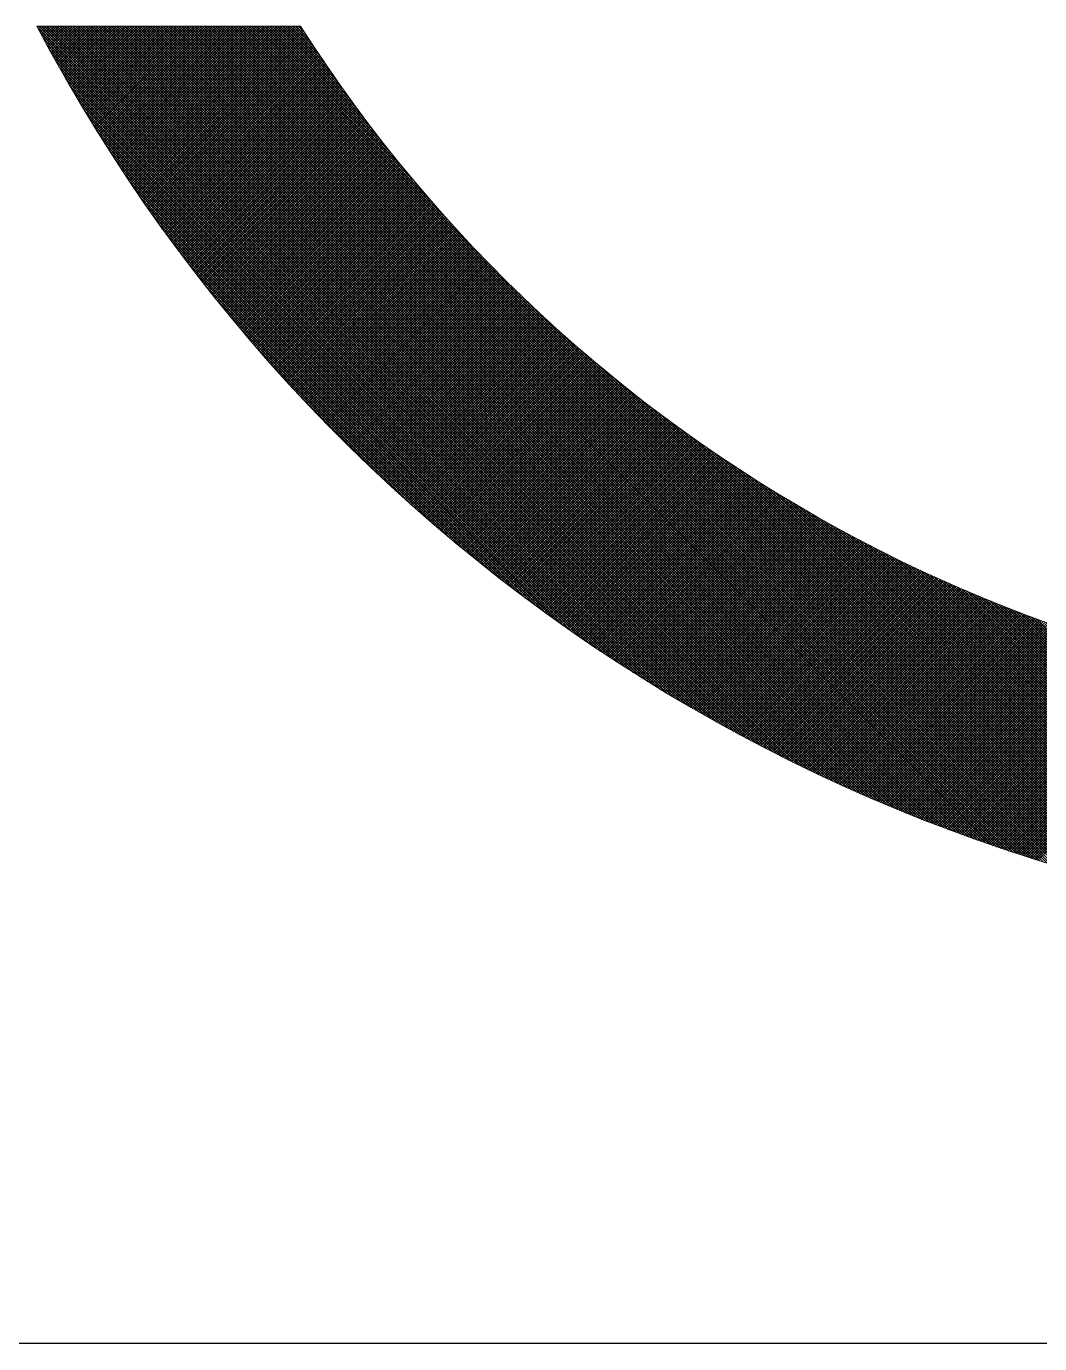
# Model space of a CAD drawing. Header units: millimetres. Extents: x 0 to 594, y 0 to 420.
# Drawn here: x 536.155 to 539.609, y 10 to 14.491 of the extents above; entities that cross this region are included whole.
import ezdxf

# ---------------------------------------------------------------- set-up
doc = ezdxf.new("R2010")
doc.units = ezdxf.units.MM
doc.header["$MEASUREMENT"] = 0
doc.linetypes.add('XKITLINE00', pattern=[0])

# ---------------------------------------------------------------- blocks, each defined once
blk = doc.blocks.new('*D0')
at = {"color": 0, "linetype": 'XKITLINE00'}
blk.add_line((584, 10), (25, 10), dxfattribs=at)

msp = doc.modelspace()

# ---------------------------------------------------------------- linework, layer by layer
at = {"color": 5, "linetype": 'XKITLINE00', "lineweight": 0}
for p, q in [((536.1908, 14.4906), (537.0897, 14.4906)), ((538.625, 12.0553), (536.192, 14.4883)), ((536.1927, 14.487), (536.1963, 14.4906)), ((536.1958, 14.4812), (536.2051, 14.4906)), ((538.6436, 12.0455), (536.1986, 14.4906)), ((536.1988, 14.4754), (536.214, 14.4906)), ((536.2019, 14.4696), (536.2228, 14.4906)), ((538.6061, 12.0653), (536.202, 14.4695)), ((536.205, 14.4639), (536.2317, 14.4906)), ((538.6621, 12.0359), (536.2074, 14.4906)), ((536.2081, 14.4581), (536.2405, 14.4906)), ((536.2111, 14.4524), (536.2493, 14.4906)), ((536.2142, 14.4466), (536.2582, 14.4906)), ((538.6804, 12.0264), (536.2163, 14.4906)), ((536.2173, 14.4409), (536.267, 14.4906)), ((536.2204, 14.4351), (536.2758, 14.4906)), ((536.2235, 14.4294), (536.2847, 14.4906)), ((538.6985, 12.0172), (536.2251, 14.4906)), ((536.2267, 14.4237), (536.2935, 14.4906)), ((536.2298, 14.418), (536.3024, 14.4906)), ((536.2329, 14.4122), (536.3112, 14.4906)), ((538.7165, 12.008), (536.2339, 14.4906)), ((536.236, 14.4065), (536.32, 14.4906)), ((536.2392, 14.4008), (536.3289, 14.4906)), ((536.2423, 14.3951), (536.3377, 14.4906)), ((538.7343, 11.9991), (536.2428, 14.4906)), ((536.2454, 14.3894), (536.3466, 14.4906)), ((536.2486, 14.3837), (536.3554, 14.4906)), ((538.7519, 11.9902), (536.2516, 14.4906)), ((536.2517, 14.3781), (536.3642, 14.4906)), ((536.2549, 14.3724), (536.3731, 14.4906)), ((536.2581, 14.3667), (536.3819, 14.4906)), ((538.7694, 11.9816), (536.2605, 14.4906)), ((536.2612, 14.361), (536.3908, 14.4906)), ((536.2644, 14.3554), (536.3996, 14.4906)), ((536.2676, 14.3497), (536.4084, 14.4906)), ((538.7868, 11.973), (536.2693, 14.4906)), ((536.2708, 14.3441), (536.4173, 14.4906)), ((536.274, 14.3384), (536.4261, 14.4906)), ((536.2772, 14.3328), (536.4349, 14.4906)), ((538.804, 11.9646), (536.2781, 14.4906)), ((536.2804, 14.3272), (536.4438, 14.4906)), ((536.2836, 14.3215), (536.4526, 14.4906)), ((536.2868, 14.3159), (536.4615, 14.4906)), ((538.8211, 11.9564), (536.287, 14.4906)), ((536.29, 14.3103), (536.4703, 14.4906)), ((536.2933, 14.3047), (536.4791, 14.4906)), ((538.8381, 11.9483), (536.2958, 14.4906)), ((536.2965, 14.2991), (536.488, 14.4906)), ((536.2997, 14.2935), (536.4968, 14.4906)), ((536.303, 14.2879), (536.5057, 14.4906)), ((538.8549, 11.9403), (536.3047, 14.4906)), ((536.3062, 14.2823), (536.5145, 14.4906)), ((536.3095, 14.2767), (536.5233, 14.4906)), ((536.3127, 14.2711), (536.5322, 14.4906)), ((538.8716, 11.9324), (536.3135, 14.4906)), ((536.316, 14.2655), (536.541, 14.4906)), ((536.3192, 14.2599), (536.5498, 14.4906)), ((538.8882, 11.9246), (536.3223, 14.4906)), ((536.3225, 14.2544), (536.5587, 14.4906)), ((536.3258, 14.2488), (536.5675, 14.4906)), ((536.3291, 14.2433), (536.5764, 14.4906)), ((538.9047, 11.917), (536.3312, 14.4906)), ((536.3324, 14.2377), (536.5852, 14.4906)), ((536.3357, 14.2322), (536.594, 14.4906)), ((536.339, 14.2266), (536.6029, 14.4906)), ((538.9211, 11.9095), (536.34, 14.4906)), ((536.3423, 14.2211), (536.6117, 14.4906)), ((536.3456, 14.2156), (536.6206, 14.4906)), ((538.9373, 11.9021), (536.3488, 14.4906)), ((536.3489, 14.21), (536.6294, 14.4906)), ((536.3522, 14.2045), (536.6382, 14.4906)), ((536.3555, 14.199), (536.6471, 14.4906)), ((538.9535, 11.8948), (536.3577, 14.4906)), ((536.3588, 14.1935), (536.6559, 14.4906)), ((536.3622, 14.188), (536.6648, 14.4906)), ((536.3655, 14.1825), (536.6736, 14.4906)), ((538.9695, 11.8876), (536.3665, 14.4906)), ((536.3689, 14.177), (536.6824, 14.4906)), ((536.3722, 14.1715), (536.6913, 14.4906)), ((538.9854, 11.8805), (536.3754, 14.4906)), ((536.3756, 14.166), (536.7001, 14.4906)), ((536.3789, 14.1605), (536.7089, 14.4906)), ((536.3823, 14.1551), (536.7178, 14.4906)), ((539.0012, 11.8735), (536.3842, 14.4906)), ((536.3857, 14.1496), (536.7266, 14.4906)), ((536.389, 14.1441), (536.7355, 14.4906)), ((536.3924, 14.1387), (536.7443, 14.4906)), ((539.017, 11.8666), (536.393, 14.4906)), ((536.3958, 14.1332), (536.7531, 14.4906)), ((536.3992, 14.1278), (536.762, 14.4906)), ((539.0326, 11.8598), (536.4019, 14.4906)), ((536.4026, 14.1223), (536.7708, 14.4906)), ((536.406, 14.1169), (536.7797, 14.4906)), ((536.4094, 14.1115), (536.7885, 14.4906)), ((539.0481, 11.8531), (536.4107, 14.4906)), ((536.4128, 14.106), (536.7973, 14.4906)), ((536.4162, 14.1006), (536.8062, 14.4906)), ((539.0636, 11.8465), (536.4196, 14.4906)), ((536.4197, 14.0952), (536.815, 14.4906)), ((536.4231, 14.0898), (536.8239, 14.4906)), ((536.4265, 14.0844), (536.8327, 14.4906)), ((539.0789, 11.84), (536.4284, 14.4906)), ((536.4299, 14.079), (536.8415, 14.4906)), ((536.4334, 14.0736), (536.8504, 14.4906)), ((536.4368, 14.0682), (536.8592, 14.4906)), ((539.0942, 11.8336), (536.4372, 14.4906)), ((536.4403, 14.0628), (536.868, 14.4906)), ((536.4437, 14.0574), (536.8769, 14.4906)), ((539.1094, 11.8273), (536.4461, 14.4906)), ((536.4472, 14.052), (536.8857, 14.4906)), ((536.4507, 14.0467), (536.8946, 14.4906)), ((536.4541, 14.0413), (536.9034, 14.4906)), ((539.1245, 11.821), (536.4549, 14.4906)), ((536.4576, 14.0359), (536.9122, 14.4906)), ((536.4611, 14.0306), (536.9211, 14.4906)), ((539.1395, 11.8148), (536.4638, 14.4906)), ((536.4646, 14.0252), (536.9299, 14.4906)), ((536.4681, 14.0199), (536.9388, 14.4906)), ((536.4716, 14.0145), (536.9476, 14.4906)), ((539.1544, 11.8088), (536.4726, 14.4906)), ((536.4751, 14.0092), (536.9564, 14.4906)), ((536.4786, 14.0039), (536.9653, 14.4906)), ((539.1692, 11.8028), (536.4814, 14.4906)), ((536.4821, 13.9985), (536.9741, 14.4906)), ((536.4856, 13.9932), (536.983, 14.4906)), ((536.4891, 13.9879), (536.9918, 14.4906)), ((539.184, 11.7968), (536.4903, 14.4906)), ((536.4927, 13.9826), (537.0006, 14.4906)), ((536.4962, 13.9773), (537.0095, 14.4906)), ((539.1987, 11.791), (536.4991, 14.4906)), ((536.4997, 13.972), (537.0183, 14.4906)), ((536.5033, 13.9667), (537.0271, 14.4906)), ((536.5068, 13.9614), (537.036, 14.4906)), ((539.2133, 11.7852), (536.5079, 14.4906)), ((536.5104, 13.9561), (537.0448, 14.4906)), ((536.5139, 13.9508), (537.0537, 14.4906)), ((539.2278, 11.7795), (536.5168, 14.4906)), ((536.5175, 13.9456), (537.0625, 14.4906)), ((536.5211, 13.9403), (537.0713, 14.4906)), ((536.5247, 13.935), (537.0802, 14.4906)), ((539.2423, 11.7739), (536.5256, 14.4906)), ((536.5282, 13.9298), (537.089, 14.4906)), ((536.5318, 13.9245), (537.0929, 14.4856)), ((539.2567, 11.7683), (536.5345, 14.4906)), ((536.5354, 13.9193), (537.0964, 14.4802)), ((536.539, 13.914), (537.0998, 14.4748)), ((536.5426, 13.9088), (537.1033, 14.4695)), ((539.271, 11.7629), (536.5433, 14.4906)), ((536.5462, 13.9035), (537.1068, 14.4641)), ((539.2853, 11.7574), (536.5521, 14.4906)), ((539.2994, 11.7521), (536.561, 14.4906)), ((539.3136, 11.7468), (536.5698, 14.4906)), ((539.3276, 11.7416), (536.5787, 14.4906)), ((539.3416, 11.7365), (536.5875, 14.4906)), ((539.3555, 11.7314), (536.5963, 14.4906)), ((539.3694, 11.7264), (536.6052, 14.4906)), ((539.3832, 11.7214), (536.614, 14.4906)), ((539.3969, 11.7165), (536.6229, 14.4906)), ((539.4106, 11.7117), (536.6317, 14.4906)), ((539.4242, 11.7069), (536.6405, 14.4906)), ((539.4378, 11.7022), (536.6494, 14.4906)), ((539.4513, 11.6975), (536.6582, 14.4906)), ((539.4647, 11.6929), (536.667, 14.4906)), ((539.4781, 11.6883), (536.6759, 14.4906)), ((539.4914, 11.6838), (536.6847, 14.4906)), ((539.5047, 11.6794), (536.6936, 14.4906)), ((539.518, 11.675), (536.7024, 14.4906)), ((539.5311, 11.6706), (536.7112, 14.4906)), ((539.5443, 11.6664), (536.7201, 14.4906)), ((539.5573, 11.6621), (536.7289, 14.4906)), ((539.5704, 11.6579), (536.7378, 14.4906)), ((539.5833, 11.6538), (536.7466, 14.4906)), ((539.5963, 11.6497), (536.7554, 14.4906)), ((539.6092, 11.6457), (536.7643, 14.4906)), ((539.622, 11.6417), (536.7731, 14.4906)), ((539.6348, 11.6377), (536.7819, 14.4906)), ((539.6475, 11.6338), (536.7908, 14.4906)), ((539.6602, 11.63), (536.7996, 14.4906)), ((539.6729, 11.6262), (536.8085, 14.4906)), ((539.6855, 11.6224), (536.8173, 14.4906)), ((539.698, 11.6187), (536.8261, 14.4906)), ((539.7105, 11.615), (536.835, 14.4906)), ((539.723, 11.6113), (536.8438, 14.4906)), ((539.7355, 11.6078), (536.8527, 14.4906)), ((539.7478, 11.6042), (536.8615, 14.4906)), ((539.7602, 11.6007), (536.8703, 14.4906)), ((539.7725, 11.5972), (536.8792, 14.4906)), ((539.7848, 11.5938), (536.888, 14.4906)), ((539.797, 11.5904), (536.8969, 14.4906)), ((539.8092, 11.5871), (536.9057, 14.4906)), ((539.8213, 11.5837), (536.9145, 14.4906)), ((537.7171, 13.6968), (536.9234, 14.4906)), ((537.5928, 13.83), (536.9322, 14.4906)), ((537.5263, 13.9053), (536.941, 14.4906)), ((537.4756, 13.9649), (536.9499, 14.4906)), ((537.4332, 14.016), (536.9587, 14.4906)), ((537.3964, 14.0617), (536.9676, 14.4906)), ((537.3634, 14.1035), (536.9764, 14.4906)), ((537.3334, 14.1423), (536.9852, 14.4906)), ((537.3059, 14.1788), (536.9941, 14.4906)), ((537.2802, 14.2133), (537.0029, 14.4906)), ((537.2562, 14.2461), (537.0118, 14.4906)), ((537.2336, 14.2775), (537.0206, 14.4906)), ((537.2122, 14.3078), (537.0294, 14.4906)), ((537.1919, 14.3369), (537.0383, 14.4906)), ((537.1725, 14.3651), (537.0471, 14.4906)), ((537.154, 14.3925), (537.056, 14.4906)), ((537.1363, 14.4191), (537.0648, 14.4906)), ((537.1192, 14.445), (537.0736, 14.4906)), ((537.1028, 14.4702), (537.0825, 14.4906)), ((538.5871, 12.0755), (536.2122, 14.4505)), ((538.5679, 12.0859), (536.2225, 14.4312)), ((536.5498, 13.8983), (537.1102, 14.4587)), ((536.5534, 13.8931), (537.1137, 14.4534)), ((536.557, 13.8879), (537.1172, 14.448)), ((536.5607, 13.8826), (537.1207, 14.4427)), ((536.5643, 13.8774), (537.1242, 14.4373)), ((536.5679, 13.8722), (537.1277, 14.432)), ((536.5716, 13.867), (537.1312, 14.4267)), ((536.5752, 13.8618), (537.1347, 14.4214)), ((536.5788, 13.8566), (537.1383, 14.4161)), ((538.5485, 12.0965), (536.2331, 14.4118)), ((538.5288, 12.1073), (536.2439, 14.3922)), ((538.509, 12.1183), (536.255, 14.3723)), ((536.5825, 13.8514), (537.1418, 14.4107)), ((536.5862, 13.8463), (537.1453, 14.4054)), ((536.5898, 13.8411), (537.1489, 14.4001)), ((536.5935, 13.8359), (537.1524, 14.3949)), ((536.5972, 13.8308), (537.156, 14.3896)), ((536.6008, 13.8256), (537.1595, 14.3843)), ((536.6045, 13.8204), (537.1631, 14.379)), ((536.6082, 13.8153), (537.1667, 14.3737)), ((538.4889, 12.1295), (536.2662, 14.3522)), ((538.4686, 12.141), (536.2777, 14.3319)), ((536.6119, 13.8101), (537.1702, 14.3685)), ((536.6156, 13.805), (537.1738, 14.3632)), ((536.6193, 13.7999), (537.1774, 14.358)), ((536.623, 13.7947), (537.181, 14.3527)), ((536.6267, 13.7896), (537.1846, 14.3475)), ((536.6304, 13.7845), (537.1882, 14.3423)), ((536.6342, 13.7794), (537.1918, 14.337)), ((536.6379, 13.7742), (537.1954, 14.3318)), ((536.6416, 13.7691), (537.1991, 14.3266)), ((538.448, 12.1528), (536.2894, 14.3113)), ((538.4271, 12.1648), (536.3015, 14.2904)), ((536.6453, 13.764), (537.2027, 14.3214)), ((536.6491, 13.7589), (537.2063, 14.3162)), ((536.6528, 13.7538), (537.21, 14.311)), ((536.6566, 13.7488), (537.2136, 14.3058)), ((536.6603, 13.7437), (537.2173, 14.3006)), ((536.6641, 13.7386), (537.2209, 14.2954)), ((536.6679, 13.7335), (537.2246, 14.2902)), ((536.6716, 13.7285), (537.2282, 14.2851)), ((538.406, 12.1771), (536.3138, 14.2693)), ((538.3846, 12.1897), (536.3263, 14.2479)), ((536.6754, 13.7234), (537.2319, 14.2799)), ((536.6792, 13.7183), (537.2356, 14.2747)), ((536.683, 13.7133), (537.2393, 14.2696)), ((536.6868, 13.7082), (537.243, 14.2644)), ((536.6906, 13.7032), (537.2467, 14.2593)), ((536.6944, 13.6981), (537.2504, 14.2542)), ((536.6982, 13.6931), (537.2541, 14.249)), ((536.702, 13.6881), (537.2578, 14.2439)), ((536.7058, 13.6831), (537.2615, 14.2388)), ((538.3629, 12.2025), (536.3392, 14.2262)), ((538.3408, 12.2157), (536.3524, 14.2041)), ((536.7096, 13.678), (537.2652, 14.2337)), ((536.7134, 13.673), (537.269, 14.2286)), ((536.7173, 13.668), (537.2727, 14.2235)), ((536.7211, 13.663), (537.2765, 14.2184)), ((536.7249, 13.658), (537.2802, 14.2133)), ((536.7288, 13.653), (537.284, 14.2082)), ((536.7326, 13.648), (537.2877, 14.2031)), ((536.7365, 13.643), (537.2915, 14.198)), ((536.7403, 13.6381), (537.2952, 14.193)), ((538.3184, 12.2293), (536.366, 14.1818)), ((538.2957, 12.2432), (536.3799, 14.159)), ((536.7442, 13.6331), (537.299, 14.1879)), ((536.7481, 13.6281), (537.3028, 14.1828)), ((536.7519, 13.6231), (537.3066, 14.1778)), ((536.7558, 13.6182), (537.3104, 14.1727)), ((536.7597, 13.6132), (537.3142, 14.1677)), ((536.7636, 13.6083), (537.318, 14.1627)), ((536.7675, 13.6033), (537.3218, 14.1576)), ((536.7714, 13.5984), (537.3256, 14.1526)), ((536.7753, 13.5935), (537.3294, 14.1476)), ((538.2726, 12.2575), (536.3941, 14.1359)), ((538.249, 12.2721), (536.4088, 14.1124)), ((536.7792, 13.5885), (537.3333, 14.1426)), ((536.7831, 13.5836), (537.3371, 14.1376)), ((536.787, 13.5787), (537.3409, 14.1326)), ((536.7909, 13.5738), (537.3448, 14.1276)), ((536.7949, 13.5688), (537.3486, 14.1226)), ((536.7988, 13.5639), (537.3525, 14.1176)), ((536.8027, 13.559), (537.3563, 14.1126)), ((536.8067, 13.5541), (537.3602, 14.1077)), ((536.8106, 13.5492), (537.3641, 14.1027)), ((538.2251, 12.2873), (536.4239, 14.0884)), ((538.2007, 12.3028), (536.4395, 14.064)), ((536.8146, 13.5444), (537.368, 14.0977)), ((536.8185, 13.5395), (537.3718, 14.0928)), ((536.8225, 13.5346), (537.3757, 14.0878)), ((536.8264, 13.5297), (537.3796, 14.0829)), ((536.8304, 13.5248), (537.3835, 14.0779)), ((536.8344, 13.52), (537.3874, 14.073)), ((536.8384, 13.5151), (537.3913, 14.0681)), ((536.8424, 13.5103), (537.3952, 14.0632)), ((536.8463, 13.5054), (537.3992, 14.0582)), ((538.1758, 12.3189), (536.4555, 14.0391)), ((538.1504, 12.3354), (536.4721, 14.0137)), ((536.8503, 13.5006), (537.4031, 14.0533)), ((536.8543, 13.4957), (537.407, 14.0484)), ((536.8583, 13.4909), (537.411, 14.0435)), ((536.8623, 13.4861), (537.4149, 14.0386)), ((536.8664, 13.4812), (537.4189, 14.0337)), ((536.8704, 13.4764), (537.4228, 14.0289)), ((536.8744, 13.4716), (537.4268, 14.024)), ((536.8784, 13.4668), (537.4307, 14.0191)), ((536.8825, 13.462), (537.4347, 14.0142)), ((538.1244, 12.3526), (536.4892, 13.9878)), ((536.8865, 13.4572), (537.4387, 14.0094)), ((536.8905, 13.4524), (537.4427, 14.0045)), ((536.8946, 13.4476), (537.4467, 13.9997)), ((536.8986, 13.4428), (537.4507, 13.9948)), ((536.9027, 13.438), (537.4547, 13.99)), ((536.9067, 13.4332), (537.4587, 13.9851)), ((536.9108, 13.4285), (537.4627, 13.9803)), ((536.9149, 13.4237), (537.4667, 13.9755)), ((536.919, 13.4189), (537.4707, 13.9707)), ((536.923, 13.4142), (537.4747, 13.9659)), ((538.0979, 12.3703), (536.507, 13.9612)), ((538.0706, 12.3887), (536.5254, 13.9339)), ((536.9271, 13.4094), (537.4788, 13.9611)), ((536.9312, 13.4047), (537.4828, 13.9563)), ((536.9353, 13.3999), (537.4868, 13.9515)), ((536.9394, 13.3952), (537.4909, 13.9467)), ((536.9435, 13.3904), (537.495, 13.9419)), ((536.9476, 13.3857), (537.499, 13.9371)), ((536.9517, 13.381), (537.5031, 13.9323)), ((536.9558, 13.3763), (537.5071, 13.9276)), ((536.96, 13.3716), (537.5112, 13.9228)), ((538.0427, 12.4078), (536.5445, 13.906)), ((538.0139, 12.4277), (536.5644, 13.8772)), ((536.9641, 13.3668), (537.5153, 13.9181)), ((536.9682, 13.3621), (537.5194, 13.9133)), ((536.9724, 13.3574), (537.5235, 13.9086)), ((536.9765, 13.3527), (537.5276, 13.9038)), ((536.9807, 13.348), (537.5317, 13.8991)), ((536.9848, 13.3434), (537.5358, 13.8944)), ((536.989, 13.3387), (537.5399, 13.8896)), ((536.9931, 13.334), (537.544, 13.8849)), ((536.9973, 13.3293), (537.5482, 13.8802)), ((537.9843, 12.4485), (536.5852, 13.8476)), ((537.0015, 13.3247), (537.5523, 13.8755)), ((537.0056, 13.32), (537.5564, 13.8708)), ((537.0098, 13.3153), (537.5606, 13.8661)), ((537.014, 13.3107), (537.5647, 13.8614)), ((537.0182, 13.306), (537.5689, 13.8567)), ((537.0224, 13.3014), (537.573, 13.852)), ((537.0266, 13.2967), (537.5772, 13.8474)), ((537.0308, 13.2921), (537.5814, 13.8427)), ((537.035, 13.2875), (537.5855, 13.838)), ((537.0392, 13.2829), (537.5897, 13.8334)), ((537.9537, 12.4703), (536.607, 13.817)), ((537.0434, 13.2782), (537.5939, 13.8287)), ((537.0476, 13.2736), (537.5981, 13.8241)), ((537.0519, 13.269), (537.6023, 13.8194)), ((537.0561, 13.2644), (537.6065, 13.8148)), ((537.0603, 13.2598), (537.6107, 13.8102)), ((537.0646, 13.2552), (537.6149, 13.8055)), ((537.0688, 13.2506), (537.6191, 13.8009)), ((537.0731, 13.246), (537.6234, 13.7963)), ((537.0773, 13.2414), (537.6276, 13.7917)), ((537.0816, 13.2369), (537.6318, 13.7871)), ((537.922, 12.4931), (536.6298, 13.7853)), ((537.8891, 12.5172), (536.6539, 13.7524)), ((537.0859, 13.2323), (537.6361, 13.7825)), ((537.0901, 13.2277), (537.6403, 13.7779)), ((537.0944, 13.2231), (537.6446, 13.7733)), ((537.0987, 13.2186), (537.6488, 13.7687)), ((537.103, 13.214), (537.6531, 13.7642)), ((537.1073, 13.2095), (537.6574, 13.7596)), ((537.1116, 13.2049), (537.6616, 13.755)), ((537.1159, 13.2004), (537.6659, 13.7505)), ((537.1202, 13.1959), (537.6702, 13.7459)), ((537.1245, 13.1913), (537.6745, 13.7414)), ((537.8547, 12.5427), (536.6794, 13.7181)), ((537.1288, 13.1868), (537.6788, 13.7368)), ((537.1331, 13.1823), (537.6831, 13.7323)), ((537.1374, 13.1778), (537.6874, 13.7278)), ((537.1417, 13.1733), (537.6917, 13.7232)), ((537.1461, 13.1687), (537.696, 13.7187)), ((537.1504, 13.1642), (537.7004, 13.7142)), ((537.1548, 13.1597), (537.7047, 13.7097)), ((537.1591, 13.1553), (537.709, 13.7052)), ((537.1634, 13.1508), (537.7134, 13.7007)), ((537.1678, 13.1463), (537.7177, 13.6962)), ((537.8187, 12.5699), (536.7065, 13.6821)), ((537.1722, 13.1418), (537.7221, 13.6917)), ((537.1765, 13.1373), (537.7264, 13.6872)), ((537.1809, 13.1329), (537.7308, 13.6827)), ((537.1853, 13.1284), (537.7351, 13.6783)), ((537.1897, 13.1239), (537.7395, 13.6738)), ((537.194, 13.1195), (537.7439, 13.6693)), ((537.1984, 13.115), (537.7483, 13.6649)), ((537.2028, 13.1106), (537.7527, 13.6604)), ((537.2072, 13.1061), (537.7571, 13.656)), ((537.2116, 13.1017), (537.7615, 13.6516)), ((537.7808, 12.599), (536.7356, 13.6442)), ((537.216, 13.0973), (537.7659, 13.6471)), ((537.2204, 13.0929), (537.7703, 13.6427)), ((537.2249, 13.0884), (537.7747, 13.6383)), ((537.2293, 13.084), (537.7791, 13.6339)), ((537.2337, 13.0796), (537.7835, 13.6294)), ((537.2381, 13.0752), (537.788, 13.625)), ((537.2426, 13.0708), (537.7924, 13.6206)), ((537.247, 13.0664), (537.7969, 13.6162)), ((537.2515, 13.062), (537.8013, 13.6119)), ((537.2559, 13.0576), (537.8058, 13.6075)), ((537.7406, 12.6304), (536.767, 13.6039)), ((537.2604, 13.0532), (537.8102, 13.6031)), ((537.2648, 13.0488), (537.8147, 13.5987)), ((537.2693, 13.0445), (537.8192, 13.5944)), ((537.2738, 13.0401), (537.8236, 13.59)), ((537.2782, 13.0357), (537.8281, 13.5856)), ((537.2827, 13.0314), (537.8326, 13.5813)), ((537.2872, 13.027), (537.8371, 13.5769)), ((537.2917, 13.0227), (537.8416, 13.5726)), ((537.2962, 13.0183), (537.8461, 13.5683)), ((537.3007, 13.014), (537.8506, 13.5639)), ((539.8335, 11.5805), (537.8334, 13.5805)), ((537.6974, 12.6647), (536.8014, 13.5607)), ((537.3052, 13.0096), (537.8551, 13.5596)), ((537.3097, 13.0053), (537.8597, 13.5553)), ((537.3142, 13.001), (537.8642, 13.551)), ((537.3187, 12.9967), (537.8687, 13.5467)), ((537.3232, 12.9923), (537.8732, 13.5424)), ((537.3278, 12.988), (537.8778, 13.5381)), ((537.3323, 12.9837), (537.8823, 13.5338)), ((537.3368, 12.9794), (537.8869, 13.5295)), ((537.3414, 12.9751), (537.8914, 13.5252)), ((537.3459, 12.9708), (537.896, 13.5209)), ((537.3505, 12.9665), (537.9006, 13.5167)), ((537.6505, 12.7027), (536.8394, 13.5138)), ((537.355, 12.9623), (537.9052, 13.5124)), ((537.3596, 12.958), (537.9097, 13.5081)), ((537.3641, 12.9537), (537.9143, 13.5039)), ((537.3687, 12.9494), (537.9189, 13.4996)), ((537.3733, 12.9452), (537.9235, 13.4954)), ((537.3778, 12.9409), (537.9281, 13.4912)), ((537.3824, 12.9366), (537.9327, 13.4869)), ((537.387, 12.9324), (537.9373, 13.4827)), ((537.3916, 12.9281), (537.942, 13.4785)), ((537.3962, 12.9239), (537.9466, 13.4743)), ((537.5986, 12.7459), (536.8825, 13.4619)), ((537.4008, 12.9197), (537.9512, 13.4701)), ((537.4054, 12.9154), (537.9558, 13.4659)), ((537.41, 12.9112), (537.9605, 13.4617)), ((537.4146, 12.907), (537.9651, 13.4575)), ((537.4193, 12.9028), (537.9698, 13.4533)), ((537.4239, 12.8986), (537.9744, 13.4491)), ((537.4285, 12.8943), (537.9791, 13.4449)), ((537.4332, 12.8901), (537.9838, 13.4408)), ((537.4378, 12.8859), (537.9884, 13.4366)), ((537.4424, 12.8818), (537.9931, 13.4324)), ((537.4471, 12.8776), (537.9978, 13.4283)), ((539.8455, 11.5772), (537.9667, 13.4561)), ((537.5392, 12.7964), (536.9331, 13.4025)), ((537.4517, 12.8734), (538.0025, 13.4241)), ((537.4564, 12.8692), (538.0072, 13.42)), ((537.4611, 12.865), (538.0119, 13.4159)), ((537.4657, 12.8609), (538.0166, 13.4117)), ((537.4704, 12.8567), (538.0213, 13.4076)), ((537.4751, 12.8525), (538.026, 13.4035)), ((537.4798, 12.8484), (538.0308, 13.3994)), ((537.4845, 12.8442), (538.0355, 13.3952)), ((537.4891, 12.8401), (538.0402, 13.3911)), ((537.4938, 12.8359), (538.045, 13.387)), ((537.4985, 12.8318), (538.0497, 13.383)), ((539.8576, 11.574), (538.042, 13.3896)), ((537.5033, 12.8277), (538.0545, 13.3789)), ((537.508, 12.8235), (538.0592, 13.3748)), ((537.5127, 12.8194), (538.064, 13.3707)), ((537.5174, 12.8153), (538.0687, 13.3666)), ((537.5221, 12.8112), (538.0735, 13.3626)), ((537.5269, 12.8071), (538.0783, 13.3585)), ((537.5316, 12.803), (538.0831, 13.3545)), ((537.5363, 12.7989), (538.0879, 13.3504)), ((537.5411, 12.7948), (538.0927, 13.3464)), ((537.5458, 12.7907), (538.0975, 13.3423)), ((537.5506, 12.7866), (538.1023, 13.3383)), ((539.8696, 11.5709), (538.1015, 13.3389)), ((537.4672, 12.8595), (536.9962, 13.3306)), ((537.5553, 12.7825), (538.1071, 13.3343)), ((537.5601, 12.7784), (538.1119, 13.3302)), ((537.5649, 12.7744), (538.1167, 13.3262)), ((537.5696, 12.7703), (538.1215, 13.3222)), ((537.5744, 12.7662), (538.1264, 13.3182)), ((537.5792, 12.7622), (538.1312, 13.3142)), ((537.584, 12.7581), (538.1361, 13.3102)), ((537.5888, 12.7541), (538.1409, 13.3062)), ((537.5936, 12.75), (538.1458, 13.3022)), ((537.5984, 12.746), (538.1506, 13.2983)), ((537.6032, 12.742), (538.1555, 13.2943)), ((539.8815, 11.5678), (538.1527, 13.2966)), ((537.608, 12.738), (538.1604, 13.2903)), ((537.6128, 12.7339), (538.1653, 13.2864)), ((537.6176, 12.7299), (538.1701, 13.2824)), ((537.6225, 12.7259), (538.175, 13.2785)), ((537.6273, 12.7219), (538.1799, 13.2745)), ((537.6321, 12.7179), (538.1848, 13.2706)), ((537.637, 12.7139), (538.1897, 13.2666)), ((537.6418, 12.7099), (538.1946, 13.2627)), ((537.6467, 12.7059), (538.1996, 13.2588)), ((537.6515, 12.7019), (538.2045, 13.2549)), ((537.6564, 12.6979), (538.2094, 13.251)), ((539.8935, 11.5647), (538.1984, 13.2597)), ((537.3653, 12.9526), (537.0892, 13.2287)), ((537.6612, 12.694), (538.2143, 13.2471)), ((537.6661, 12.69), (538.2193, 13.2432)), ((537.671, 12.686), (538.2242, 13.2393)), ((537.6759, 12.6821), (538.2292, 13.2354)), ((537.6807, 12.6781), (538.2341, 13.2315)), ((537.6856, 12.6742), (538.2391, 13.2276)), ((537.6905, 12.6702), (538.2441, 13.2237)), ((537.6954, 12.6663), (538.249, 13.2199)), ((537.7003, 12.6623), (538.254, 13.216)), ((537.7052, 12.6584), (538.259, 13.2122)), ((537.7102, 12.6545), (538.264, 13.2083)), ((537.7151, 12.6506), (538.269, 13.2045)), ((539.9053, 11.5616), (538.2402, 13.2267)), ((537.72, 12.6467), (538.274, 13.2006)), ((537.7249, 12.6427), (538.279, 13.1968)), ((537.7299, 12.6388), (538.284, 13.193)), ((537.7348, 12.6349), (538.289, 13.1892)), ((537.7397, 12.631), (538.294, 13.1853)), ((537.7447, 12.6271), (538.2991, 13.1815)), ((537.7496, 12.6233), (538.3041, 13.1777)), ((537.7546, 12.6194), (538.3091, 13.1739)), ((537.7595, 12.6155), (538.3142, 13.1701)), ((537.7645, 12.6116), (538.3192, 13.1663)), ((537.7695, 12.6077), (538.3243, 13.1626)), ((537.7745, 12.6039), (538.3294, 13.1588)), ((539.9172, 11.5586), (538.279, 13.1968)), ((539.929, 11.5556), (538.3154, 13.1692)), ((537.7794, 12.6), (538.3344, 13.155)), ((537.7844, 12.5962), (538.3395, 13.1513)), ((537.7894, 12.5923), (538.3446, 13.1475)), ((537.7944, 12.5885), (538.3497, 13.1437)), ((537.7994, 12.5846), (538.3548, 13.14)), ((537.8044, 12.5808), (538.3598, 13.1362)), ((537.8094, 12.577), (538.365, 13.1325)), ((537.8144, 12.5732), (538.3701, 13.1288)), ((537.8195, 12.5693), (538.3752, 13.1251)), ((537.8245, 12.5655), (538.3803, 13.1213)), ((537.8295, 12.5617), (538.3854, 13.1176)), ((537.8345, 12.5579), (538.3905, 13.1139)), ((539.9408, 11.5527), (538.3499, 13.1435)), ((539.9525, 11.5498), (538.3828, 13.1195)), ((537.8396, 12.5541), (538.3957, 13.1102)), ((537.8446, 12.5503), (538.4008, 13.1065)), ((537.8497, 12.5465), (538.406, 13.1028)), ((537.8547, 12.5427), (538.4111, 13.0991)), ((537.8598, 12.539), (538.4163, 13.0955)), ((537.8648, 12.5352), (538.4215, 13.0918)), ((537.8699, 12.5314), (538.4266, 13.0881)), ((537.875, 12.5276), (538.4318, 13.0845)), ((537.8801, 12.5239), (538.437, 13.0808)), ((537.8851, 12.5201), (538.4422, 13.0771)), ((537.8902, 12.5164), (538.4474, 13.0735)), ((537.8953, 12.5126), (538.4526, 13.0699)), ((539.9643, 11.5469), (538.4142, 13.0969)), ((539.9759, 11.544), (538.4444, 13.0755)), ((537.9004, 12.5089), (538.4578, 13.0662)), ((537.9055, 12.5051), (538.463, 13.0626)), ((537.9106, 12.5014), (538.4682, 13.059)), ((537.9157, 12.4977), (538.4734, 13.0554)), ((537.9209, 12.494), (538.4786, 13.0517)), ((537.926, 12.4902), (538.4839, 13.0481)), ((537.9311, 12.4865), (538.4891, 13.0445)), ((537.9362, 12.4828), (538.4944, 13.0409)), ((537.9414, 12.4791), (538.4996, 13.0374)), ((537.9465, 12.4754), (538.5049, 13.0338)), ((537.9517, 12.4717), (538.5101, 13.0302)), ((537.9568, 12.468), (538.5154, 13.0266)), ((537.962, 12.4644), (538.5207, 13.0231)), ((539.9876, 11.5412), (538.4736, 13.0552)), ((539.9992, 11.5385), (538.5018, 13.0358)), ((537.9671, 12.4607), (538.5259, 13.0195)), ((537.9723, 12.457), (538.5312, 13.0159)), ((537.9775, 12.4533), (538.5365, 13.0124)), ((537.9826, 12.4497), (538.5418, 13.0089)), ((537.9878, 12.446), (538.5471, 13.0053)), ((537.993, 12.4424), (538.5524, 13.0018)), ((537.9982, 12.4387), (538.5577, 12.9983)), ((538.0034, 12.4351), (538.5631, 12.9947)), ((538.0086, 12.4314), (538.5684, 12.9912)), ((538.0138, 12.4278), (538.5737, 12.9877)), ((538.019, 12.4242), (538.5791, 12.9842)), ((538.0242, 12.4206), (538.5844, 12.9807)), ((540.0108, 11.5357), (538.5292, 13.0173)), ((540.0223, 11.533), (538.5558, 12.9996)), ((540.0338, 11.5303), (538.5817, 12.9825)), ((538.0295, 12.4169), (538.5898, 12.9772)), ((538.0347, 12.4133), (538.5951, 12.9738)), ((538.0399, 12.4097), (538.6005, 12.9703)), ((538.0451, 12.4061), (538.6058, 12.9668)), ((538.0504, 12.4025), (538.6112, 12.9633)), ((538.0556, 12.3989), (538.6166, 12.9599)), ((538.0609, 12.3953), (538.622, 12.9564)), ((538.0661, 12.3918), (538.6274, 12.953)), ((538.0714, 12.3882), (538.6328, 12.9495)), ((538.0767, 12.3846), (538.6382, 12.9461)), ((538.0819, 12.381), (538.6436, 12.9427)), ((538.0872, 12.3775), (538.649, 12.9392)), ((538.0925, 12.3739), (538.6544, 12.9358)), ((540.0453, 11.5277), (538.6069, 12.9661)), ((540.0568, 11.5251), (538.6316, 12.9503)), ((540.0682, 11.5225), (538.6557, 12.935)), ((538.0978, 12.3704), (538.6598, 12.9324)), ((538.1031, 12.3668), (538.6653, 12.929)), ((538.1084, 12.3633), (538.6707, 12.9256)), ((538.1137, 12.3597), (538.6761, 12.9222)), ((538.119, 12.3562), (538.6816, 12.9188)), ((538.1243, 12.3527), (538.687, 12.9154)), ((538.1296, 12.3491), (538.6925, 12.912)), ((538.1349, 12.3456), (538.698, 12.9087)), ((538.1402, 12.3421), (538.7034, 12.9053)), ((538.1456, 12.3386), (538.7089, 12.902)), ((538.1509, 12.3351), (538.7144, 12.8986)), ((538.1563, 12.3316), (538.7199, 12.8952)), ((538.1616, 12.3281), (538.7254, 12.8919)), ((538.1669, 12.3246), (538.7309, 12.8886)), ((540.0796, 11.5199), (538.6793, 12.9202)), ((540.091, 11.5174), (538.7025, 12.9059)), ((540.1023, 11.5149), (538.7252, 12.892)), ((538.1723, 12.3211), (538.7364, 12.8852)), ((538.1777, 12.3177), (538.7419, 12.8819)), ((538.183, 12.3142), (538.7474, 12.8786)), ((538.1884, 12.3107), (538.753, 12.8753)), ((538.1938, 12.3073), (538.7585, 12.872)), ((538.1992, 12.3038), (538.764, 12.8687)), ((538.2045, 12.3004), (538.7696, 12.8654)), ((538.2099, 12.2969), (538.7751, 12.8621)), ((538.2153, 12.2935), (538.7807, 12.8588)), ((538.2207, 12.29), (538.7862, 12.8555)), ((538.2261, 12.2866), (538.7918, 12.8523)), ((538.2316, 12.2832), (538.7974, 12.849)), ((538.237, 12.2797), (538.803, 12.8457)), ((540.1136, 11.5125), (538.7475, 12.8786)), ((540.1249, 11.51), (538.7694, 12.8655)), ((540.1361, 11.5076), (538.791, 12.8527)), ((538.2424, 12.2763), (538.8086, 12.8425)), ((538.2478, 12.2729), (538.8141, 12.8392)), ((538.2533, 12.2695), (538.8197, 12.836)), ((538.2587, 12.2661), (538.8253, 12.8328)), ((538.2641, 12.2627), (538.831, 12.8295)), ((538.2696, 12.2593), (538.8366, 12.8263)), ((538.275, 12.2559), (538.8422, 12.8231)), ((538.2805, 12.2526), (538.8478, 12.8199)), ((538.286, 12.2492), (538.8535, 12.8167)), ((538.2914, 12.2458), (538.8591, 12.8135)), ((538.2969, 12.2424), (538.8647, 12.8103)), ((538.3024, 12.2391), (538.8704, 12.8071)), ((538.3079, 12.2357), (538.8761, 12.8039)), ((538.3133, 12.2324), (538.8817, 12.8008)), ((540.1473, 11.5053), (538.8122, 12.8404)), ((540.1585, 11.5029), (538.8331, 12.8283)), ((540.1696, 11.5006), (538.8537, 12.8166)), ((540.1808, 11.4983), (538.874, 12.8051)), ((538.3188, 12.229), (538.8874, 12.7976)), ((538.3243, 12.2257), (538.8931, 12.7944)), ((538.3298, 12.2224), (538.8988, 12.7913)), ((538.3354, 12.219), (538.9045, 12.7881)), ((538.3409, 12.2157), (538.9101, 12.785)), ((538.3464, 12.2124), (538.9158, 12.7818)), ((538.3519, 12.2091), (538.9216, 12.7787)), ((538.3574, 12.2058), (538.9273, 12.7756)), ((538.363, 12.2025), (538.933, 12.7725)), ((538.3685, 12.1992), (538.9387, 12.7694)), ((538.3741, 12.1959), (538.9445, 12.7663)), ((538.3796, 12.1926), (538.9502, 12.7632)), ((538.3852, 12.1893), (538.9559, 12.7601)), ((538.3907, 12.186), (538.9617, 12.757)), ((538.3963, 12.1828), (538.9674, 12.7539)), ((540.1919, 11.4961), (538.894, 12.7939)), ((540.2029, 11.4938), (538.9138, 12.783)), ((540.214, 11.4916), (538.9333, 12.7723)), ((540.225, 11.4895), (538.9526, 12.7619)), ((538.4019, 12.1795), (538.9732, 12.7508)), ((538.4075, 12.1762), (538.979, 12.7478)), ((538.413, 12.173), (538.9848, 12.7447)), ((538.4186, 12.1697), (538.9905, 12.7416)), ((538.4242, 12.1665), (538.9963, 12.7386)), ((538.4298, 12.1632), (539.0021, 12.7355)), ((538.4354, 12.16), (539.0079, 12.7325)), ((538.441, 12.1568), (539.0137, 12.7295)), ((538.4466, 12.1535), (539.0196, 12.7265)), ((538.4523, 12.1503), (539.0254, 12.7234)), ((538.4579, 12.1471), (539.0312, 12.7204)), ((538.4635, 12.1439), (539.037, 12.7174)), ((538.4691, 12.1407), (539.0429, 12.7144)), ((538.4748, 12.1375), (539.0487, 12.7114)), ((538.4804, 12.1343), (539.0546, 12.7084)), ((540.236, 11.4873), (538.9716, 12.7517)), ((540.2469, 11.4852), (538.9904, 12.7417)), ((540.2579, 11.4831), (539.009, 12.7319)), ((540.2688, 11.481), (539.0274, 12.7224)), ((540.2796, 11.479), (539.0456, 12.713)), ((538.4861, 12.1311), (539.0604, 12.7055)), ((538.4917, 12.1279), (539.0663, 12.7025)), ((538.4974, 12.1248), (539.0722, 12.6995)), ((538.5031, 12.1216), (539.0781, 12.6966)), ((538.5087, 12.1184), (539.0839, 12.6936)), ((538.5144, 12.1153), (539.0898, 12.6907)), ((538.5201, 12.1121), (539.0957, 12.6877)), ((538.5258, 12.1089), (539.1016, 12.6848)), ((538.5315, 12.1058), (539.1075, 12.6819)), ((538.5372, 12.1027), (539.1135, 12.6789)), ((538.5429, 12.0995), (539.1194, 12.676)), ((538.5486, 12.0964), (539.1253, 12.6731)), ((538.5543, 12.0933), (539.1312, 12.6702)), ((538.56, 12.0902), (539.1372, 12.6673)), ((538.5658, 12.087), (539.1431, 12.6644)), ((540.2905, 11.477), (539.0636, 12.7038)), ((540.3013, 11.475), (539.0815, 12.6948)), ((540.3121, 11.473), (539.0991, 12.686)), ((540.3229, 11.4711), (539.1166, 12.6774)), ((540.3336, 11.4692), (539.1339, 12.6689)), ((538.5715, 12.0839), (539.1491, 12.6615)), ((538.5772, 12.0808), (539.1551, 12.6587)), ((538.583, 12.0777), (539.161, 12.6558)), ((538.5887, 12.0746), (539.167, 12.6529)), ((538.5945, 12.0716), (539.173, 12.6501)), ((538.6002, 12.0685), (539.179, 12.6472)), ((538.606, 12.0654), (539.185, 12.6444)), ((538.6118, 12.0623), (539.191, 12.6415)), ((538.6175, 12.0593), (539.197, 12.6387)), ((538.6233, 12.0562), (539.203, 12.6359)), ((538.6291, 12.0532), (539.209, 12.6331)), ((538.6349, 12.0501), (539.215, 12.6302)), ((538.6407, 12.0471), (539.2211, 12.6274)), ((538.6465, 12.044), (539.2271, 12.6246)), ((538.6523, 12.041), (539.2331, 12.6218)), ((538.6581, 12.038), (539.2392, 12.6191)), ((540.3444, 11.4673), (539.1511, 12.6606)), ((540.3551, 11.4654), (539.1681, 12.6524)), ((540.3657, 11.4636), (539.185, 12.6443)), ((540.3764, 11.4618), (539.2017, 12.6365)), ((540.387, 11.46), (539.2183, 12.6287)), ((540.3976, 11.4582), (539.2348, 12.6211)), ((538.6639, 12.0349), (539.2453, 12.6163)), ((538.6697, 12.0319), (539.2513, 12.6135)), ((538.6756, 12.0289), (539.2574, 12.6107)), ((538.6814, 12.0259), (539.2635, 12.608)), ((538.6872, 12.0229), (539.2696, 12.6052)), ((538.6931, 12.0199), (539.2757, 12.6025)), ((538.6989, 12.0169), (539.2818, 12.5998)), ((538.7048, 12.0139), (539.2879, 12.597)), ((538.7107, 12.011), (539.294, 12.5943)), ((538.7165, 12.008), (539.3001, 12.5916)), ((538.7224, 12.005), (539.3062, 12.5889)), ((538.7283, 12.0021), (539.3124, 12.5862)), ((538.7342, 11.9991), (539.3185, 12.5835)), ((538.74, 11.9962), (539.3247, 12.5808)), ((538.7459, 11.9932), (539.3308, 12.5781)), ((538.7518, 11.9903), (539.337, 12.5754)), ((540.4082, 11.4565), (539.2511, 12.6136)), ((540.4187, 11.4548), (539.2673, 12.6063)), ((540.4293, 11.4531), (539.2833, 12.5991)), ((540.4398, 11.4514), (539.2993, 12.5919)), ((540.4503, 11.4498), (539.3151, 12.585)), ((540.4607, 11.4482), (539.3308, 12.5781)), ((538.7577, 11.9874), (539.3431, 12.5727)), ((538.7637, 11.9844), (539.3493, 12.5701)), ((538.7696, 11.9815), (539.3555, 12.5674)), ((538.7755, 11.9786), (539.3617, 12.5648)), ((538.7814, 11.9757), (539.3679, 12.5621)), ((538.7874, 11.9728), (539.3741, 12.5595)), ((538.7933, 11.9699), (539.3803, 12.5569)), ((538.7992, 11.967), (539.3865, 12.5542)), ((538.8052, 11.9641), (539.3927, 12.5516)), ((538.8112, 11.9612), (539.399, 12.549)), ((538.8171, 11.9583), (539.4052, 12.5464)), ((538.8231, 11.9555), (539.4114, 12.5438)), ((538.8291, 11.9526), (539.4177, 12.5412)), ((538.835, 11.9497), (539.4239, 12.5386)), ((538.841, 11.9469), (539.4302, 12.5361)), ((538.847, 11.944), (539.4365, 12.5335)), ((538.853, 11.9412), (539.4427, 12.5309)), ((540.4712, 11.4466), (539.3464, 12.5713)), ((540.4816, 11.445), (539.3619, 12.5647)), ((540.492, 11.4434), (539.3773, 12.5581)), ((540.5023, 11.4419), (539.3926, 12.5517)), ((540.5127, 11.4404), (539.4078, 12.5453)), ((540.523, 11.4389), (539.4228, 12.5391)), ((540.5333, 11.4374), (539.4378, 12.5329)), ((538.859, 11.9383), (539.449, 12.5284)), ((538.865, 11.9355), (539.4553, 12.5258)), ((538.871, 11.9327), (539.4616, 12.5233)), ((538.877, 11.9299), (539.4679, 12.5208)), ((538.8831, 11.9271), (539.4742, 12.5182)), ((538.8891, 11.9242), (539.4806, 12.5157)), ((538.8951, 11.9214), (539.4869, 12.5132)), ((538.9012, 11.9186), (539.4932, 12.5107)), ((538.9072, 11.9159), (539.4996, 12.5082)), ((538.9133, 11.9131), (539.5059, 12.5057)), ((538.9193, 11.9103), (539.5123, 12.5032)), ((538.9254, 11.9075), (539.5186, 12.5007)), ((538.9315, 11.9047), (539.525, 12.4983)), ((538.9375, 11.902), (539.5314, 12.4958)), ((538.9436, 11.8992), (539.5378, 12.4934)), ((538.9497, 11.8965), (539.5442, 12.4909)), ((538.9558, 11.8937), (539.5505, 12.4885)), ((538.9619, 11.891), (539.557, 12.486)), ((540.5436, 11.436), (539.4527, 12.5269)), ((540.5539, 11.4346), (539.4675, 12.5209)), ((540.5641, 11.4332), (539.4822, 12.515)), ((540.5743, 11.4318), (539.4969, 12.5093)), ((540.5845, 11.4305), (539.5114, 12.5036)), ((540.5947, 11.4291), (539.5259, 12.4979)), ((540.6048, 11.4278), (539.5402, 12.4924)), ((540.615, 11.4265), (539.5545, 12.487)), ((538.968, 11.8882), (539.5634, 12.4836)), ((538.9741, 11.8855), (539.5698, 12.4812)), ((538.9802, 11.8828), (539.5762, 12.4788)), ((538.9864, 11.8801), (539.5826, 12.4764)), ((538.9925, 11.8774), (539.5891, 12.474)), ((538.9986, 11.8747), (539.5955, 12.4716)), ((539.0048, 11.872), (539.602, 12.4692)), ((539.0109, 11.8693), (539.6085, 12.4668)), ((539.0171, 11.8666), (539.6149, 12.4645)), ((539.0232, 11.8639), (539.6214, 12.4621)), ((539.0294, 11.8612), (539.6279, 12.4597)), ((539.0355, 11.8586), (539.6344, 12.4574)), ((539.0417, 11.8559), (539.6409, 12.4551)), ((539.0479, 11.8532), (539.6474, 12.4527)), ((539.0541, 11.8506), (539.6539, 12.4504)), ((539.0603, 11.8479), (539.6604, 12.4481)), ((539.0665, 11.8453), (539.667, 12.4458)), ((539.0727, 11.8427), (539.6735, 12.4435)), ((539.0789, 11.84), (539.68, 12.4412)), ((539.0851, 11.8374), (539.6866, 12.4389)), ((540.6251, 11.4252), (539.5687, 12.4816)), ((540.6352, 11.424), (539.5829, 12.4763)), ((540.6452, 11.4227), (539.5969, 12.4711)), ((539.0913, 11.8348), (539.6932, 12.4366)), ((539.0976, 11.8322), (539.6997, 12.4343)), ((539.1038, 11.8296), (539.7063, 12.4321)), ((539.11, 11.827), (539.7129, 12.4298)), ((539.1163, 11.8244), (539.7195, 12.4276)), ((539.1225, 11.8218), (539.7261, 12.4253)), ((539.1288, 11.8192), (539.7327, 12.4231)), ((539.1351, 11.8166), (539.7393, 12.4209)), ((539.1413, 11.8141), (539.7459, 12.4187)), ((539.1476, 11.8115), (539.7525, 12.4164)), ((539.1539, 11.809), (539.7592, 12.4142)), ((539.1602, 11.8064), (539.7658, 12.412)), ((539.1665, 11.8039), (539.7725, 12.4099)), ((539.1728, 11.8013), (539.7791, 12.4077)), ((539.1791, 11.7988), (539.7858, 12.4055)), ((539.1854, 11.7963), (539.7925, 12.4033)), ((539.1917, 11.7938), (539.7991, 12.4012)), ((539.198, 11.7912), (539.8058, 12.399)), ((539.2044, 11.7887), (539.8125, 12.3969)), ((539.2107, 11.7862), (539.8192, 12.3948)), ((539.217, 11.7837), (539.8259, 12.3926)), ((539.2234, 11.7812), (539.8327, 12.3905)), ((539.2297, 11.7788), (539.8394, 12.3884)), ((539.2361, 11.7763), (539.8461, 12.3863)), ((539.2425, 11.7738), (539.8529, 12.3842)), ((539.2489, 11.7713), (539.8596, 12.3821)), ((539.2552, 11.7689), (539.8664, 12.38)), ((539.2616, 11.7664), (539.8731, 12.378)), ((539.268, 11.764), (539.8799, 12.3759)), ((539.2744, 11.7616), (539.8867, 12.3738)), ((539.2808, 11.7591), (539.8935, 12.3718)), ((539.2872, 11.7567), (539.9003, 12.3698)), ((539.2936, 11.7543), (539.9071, 12.3677)), ((539.3001, 11.7519), (539.9139, 12.3657)), ((539.3065, 11.7494), (539.9207, 12.3637)), ((539.3129, 11.747), (539.9276, 12.3617)), ((539.3194, 11.7446), (539.9344, 12.3597)), ((539.3258, 11.7423), (539.9413, 12.3577)), ((539.3323, 11.7399), (539.9481, 12.3557)), ((539.3387, 11.7375), (539.955, 12.3537)), ((539.3452, 11.7351), (539.9619, 12.3518)), ((539.3517, 11.7328), (539.9687, 12.3498)), ((539.3582, 11.7304), (539.9756, 12.3479)), ((539.3647, 11.7281), (539.9825, 12.3459)), ((539.3712, 11.7257), (539.9894, 12.344)), ((539.3777, 11.7234), (539.9963, 12.3421)), ((539.3842, 11.721), (540.0033, 12.3401)), ((539.3907, 11.7187), (540.0102, 12.3382)), ((539.3972, 11.7164), (540.0171, 12.3363)), ((539.4037, 11.7141), (540.0241, 12.3344)), ((539.4102, 11.7118), (540.031, 12.3326)), ((539.4168, 11.7095), (540.038, 12.3307)), ((539.4233, 11.7072), (540.045, 12.3288)), ((539.4299, 11.7049), (540.052, 12.327)), ((539.4364, 11.7026), (540.0589, 12.3251)), ((539.443, 11.7003), (540.0659, 12.3233)), ((539.4496, 11.6981), (540.0729, 12.3214)), ((539.4562, 11.6958), (540.08, 12.3196)), ((539.4627, 11.6936), (540.087, 12.3178)), ((539.4693, 11.6913), (540.094, 12.316)), ((539.4759, 11.6891), (540.1011, 12.3142)), ((539.4825, 11.6868), (540.1081, 12.3124)), ((539.4891, 11.6846), (540.1152, 12.3106)), ((539.4958, 11.6824), (540.1222, 12.3088)), ((539.5024, 11.6802), (540.1293, 12.3071)), ((539.509, 11.678), (540.1364, 12.3053)), ((539.5157, 11.6758), (540.1435, 12.3036)), ((539.5223, 11.6736), (540.1506, 12.3018)), ((539.5289, 11.6714), (540.1577, 12.3001)), ((539.5356, 11.6692), (540.1648, 12.2984)), ((539.5423, 11.667), (540.1719, 12.2967)), ((539.5489, 11.6648), (540.1791, 12.295)), ((539.5556, 11.6627), (540.1862, 12.2933)), ((539.5623, 11.6605), (540.1934, 12.2916)), ((539.569, 11.6584), (540.2005, 12.2899)), ((539.5757, 11.6562), (540.2077, 12.2883)), ((539.5824, 11.6541), (540.2149, 12.2866)), ((539.5891, 11.652), (540.2221, 12.2849)), ((539.5958, 11.6499), (540.2293, 12.2833)), ((539.6025, 11.6477), (540.2365, 12.2817))]:
    msp.add_line(p, q, dxfattribs=at)
at = {"color": 0, "linetype": 'XKITLINE00', "lineweight": 0}
for p, q in [((404, 10), (584, 10)), ((584, 10), (404, 10))]:
    msp.add_line(p, q, dxfattribs=at)
at = {"color": 5, "linetype": 'XKITLINE00', "lineweight": 0}
for radius, start, end in [(5.832, 207.81814, 332.18186), (5.0544, 212.579, 327.421)]:
    msp.add_arc((541.3488, 17.2122), radius, start, end, dxfattribs=at)

# ---------------------------------------------------------------- block references
msp.add_blockref('*D0', (0, 0))

doc.saveas('drawing.dxf')
